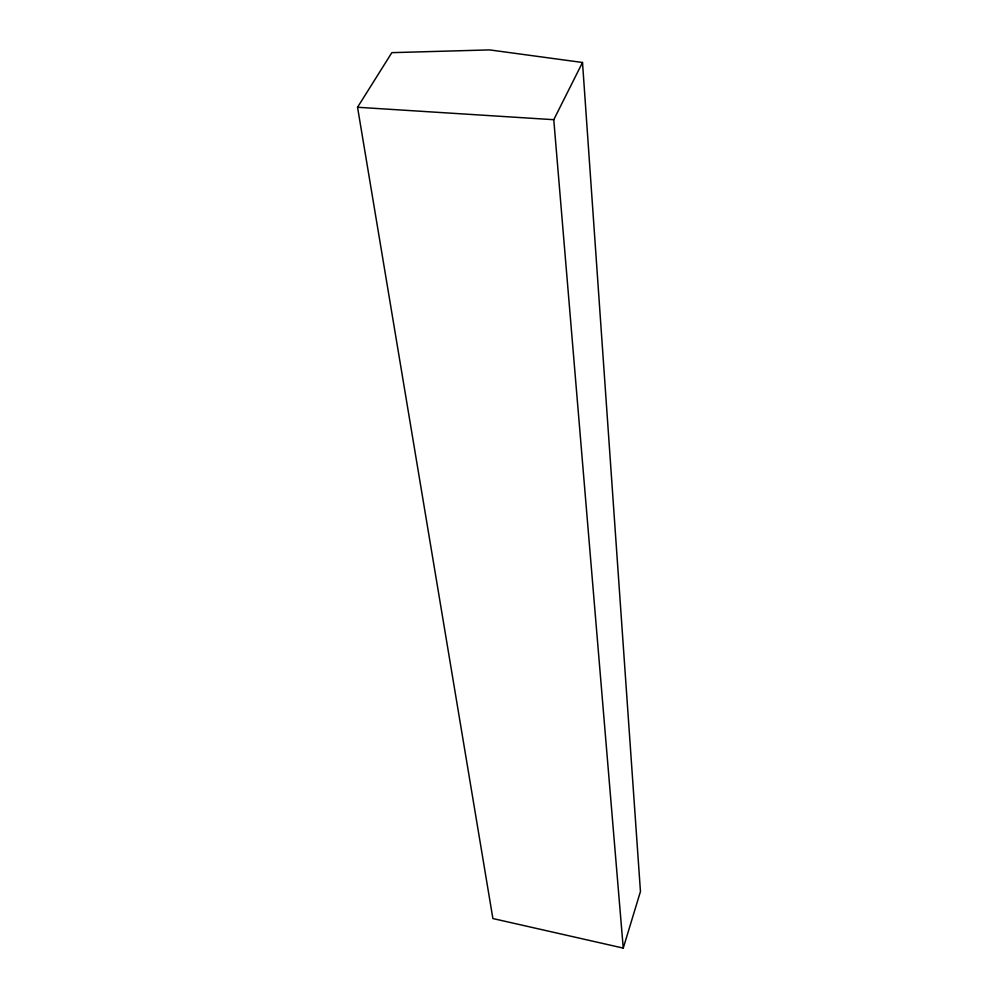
<?xml version="1.0" encoding="UTF-8"?>
<svg xmlns="http://www.w3.org/2000/svg" width="998" height="998" viewBox="0 0 998 998"><rect width="100%" height="100%" fill="white"/><g stroke="black" fill="none" stroke-linecap="round" stroke-linejoin="round"><path stroke-width="1.5" d="M623.251 948.1L640.454 891.538L582.508 62.487L489.619 49.9L391.852 52.657L357.546 107.26L492.887 918.547L623.251 948.1L553.765 119.698L582.508 62.487M357.546 107.26L553.765 119.698"/></g></svg>
